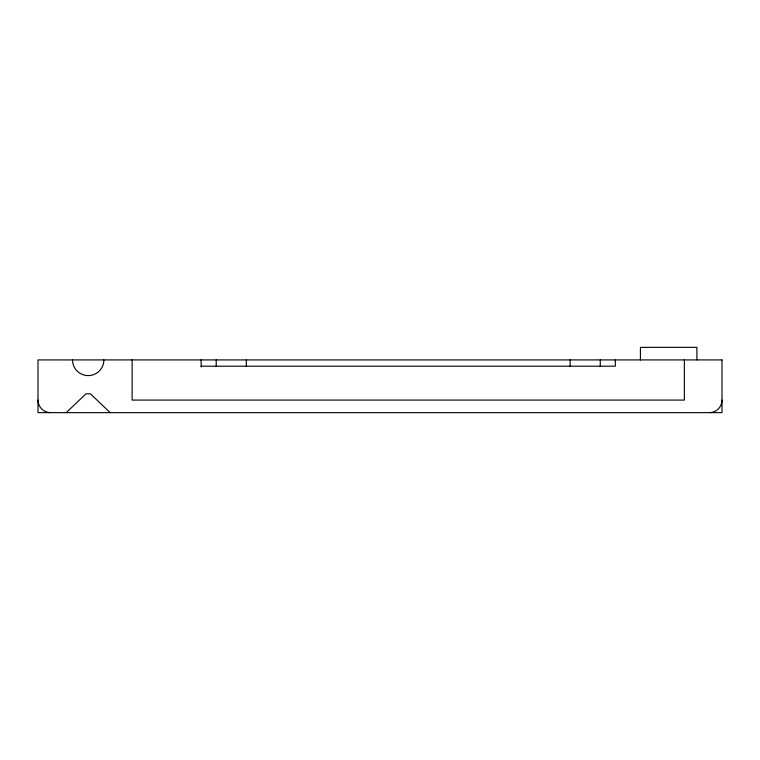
<?xml version="1.0" encoding="UTF-8"?>
<svg xmlns="http://www.w3.org/2000/svg" width="760" height="760" viewBox="0 0 760 760"><rect width="100%" height="100%" fill="white"/><g stroke="black" fill="none" stroke-linecap="round" stroke-linejoin="round"><path stroke-width="1.14" d="M66.234 412.632L86.004 393.803L90.402 393.803L110.162 412.632M201.153 366.197L615.325 366.197L615.325 359.917M696.901 359.917L696.901 347.367L640.423 347.367L640.423 359.917M684.351 359.917L684.351 400.083L132.126 400.083L132.126 359.917M600.258 359.917L600.258 366.197M570.142 359.917L570.142 366.197M246.335 359.917L246.335 366.197M216.22 359.917L216.22 366.197M201.153 359.917L201.153 367.004M50.55 412.632A12.55 12.55 0 0 1 38 400.083M103.892 359.917A15.684 15.684 0 0 1 88.198 375.611A15.684 15.684 0 0 1 72.513 359.917M722 400.083A12.55 12.55 0 0 1 709.45 412.632M722 359.917L38 359.917L38 412.632L722 412.632L722 359.917"/></g></svg>
